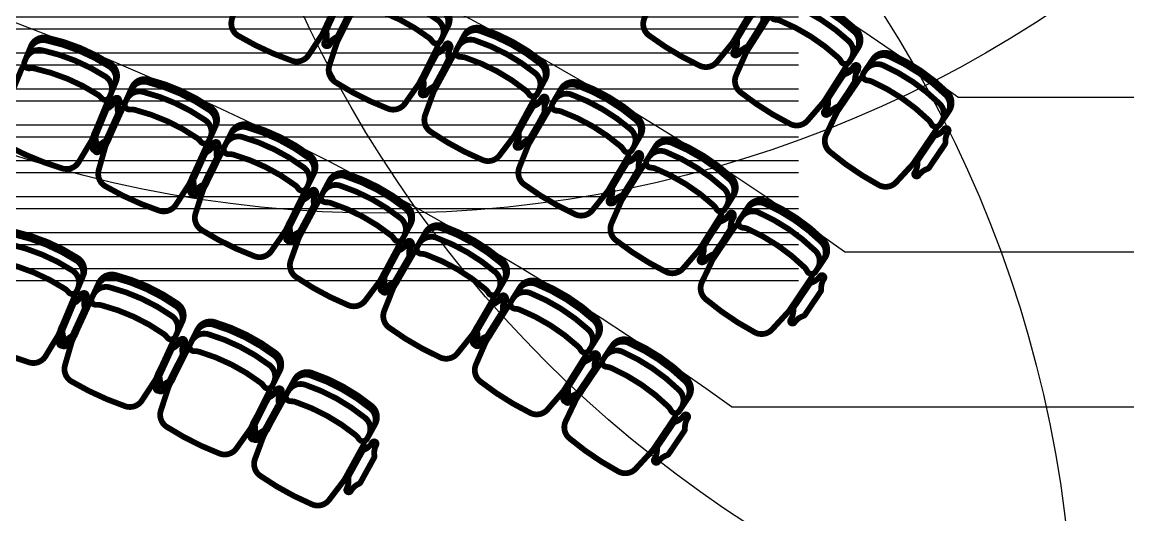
# Model space of a CAD drawing. Header units: metres. Extents: x -331 to 2982, y 362 to 2539.
# Drawn here: x 852.47 to 858.23, y 982.08 to 984.65 of the extents above; entities that cross this region are included whole.
import ezdxf

# ---------------------------------------------------------------- set-up
doc = ezdxf.new("R2010")
doc.units = ezdxf.units.M
doc.layers.add('Botoeira_antiga', color=74, linetype='Continuous', lineweight=30)
doc.layers.add('Pis', color=251, linetype='Continuous')
doc.layers.add('Renato', color=7, linetype='Continuous')

msp = doc.modelspace()

# ---------------------------------------------------------------- hatches: boundary and pattern name
at = {"layer": 'Renato'}
h = msp.add_hatch(dxfattribs=at)
h.set_pattern_fill('ANSI32', color=256, scale=0.5, angle=135)
h.set_pattern_definition([(180, (839.86678, 988.55278), (-1e-17, -0.1875), []), (180, (839.80428, 988.61528), (-1e-17, -0.1875), [])])
h.paths.add_polyline_path([(852.3668, 988.5528), (856.5168, 988.5528), (856.5168, 983.2157), (852.3668, 983.2157)])

# ---------------------------------------------------------------- linework, layer by layer
at = {"layer": 'Botoeira_antiga', "color": 150}
for centre in [(846.5303, 990.3236), (854.3559, 989.9535), (859.6478, 987.3417), (851.6545, 981.2873), (857.5323, 981.2429)]:
    msp.add_circle(centre, 6.3, dxfattribs=at)
at = {"layer": 'Pis'}
for p, q in [((857.3467, 984.2595), (858.893, 984.2595)), ((857.3467, 984.2595), (858.893, 984.2595)), ((856.7567, 983.4521), (858.893, 983.4521)), ((856.7567, 983.4521), (858.893, 983.4521)), ((856.1666, 982.6447), (858.898, 982.6447)), ((856.1666, 982.6447), (858.898, 982.6447))]:
    msp.add_line(p, q, dxfattribs=at)
at = {"layer": 'Pis', "const_width": 0.03}
for points in [[(854.1208, 984.7972, -0.149389), (854.1167, 984.7682), (854.0357, 984.5936, -0.03724), (854.0285, 984.5806), (853.961, 984.4783, -0.342214), (853.874, 984.4486, -0.051556), (853.5941, 984.5785, -0.342214), (853.5605, 984.664), (853.595, 984.7816, -0.03724), (853.6003, 984.7955), (853.6813, 984.9702, -0.149389), (853.7008, 984.992)], [(856.2825, 984.7441, -0.149389), (856.2755, 984.7157), (856.1771, 984.5502, -0.03724), (856.1686, 984.538), (856.091, 984.4431, -0.342214), (856.0014, 984.4225, -0.051556), (855.7362, 984.5802, -0.342214), (855.7116, 984.6688), (855.7579, 984.7822, -0.03724), (855.7645, 984.7955), (855.863, 984.961, -0.149389), (855.8846, 984.9807)], [(854.6566, 984.5664, 0.36261), (854.6348, 984.66, 0.08991), (854.3161, 984.8204, 0.36261), (854.2279, 984.7822)], [(854.6818, 984.6165, 0.36261), (854.6599, 984.7101, 0.08991), (854.3413, 984.8705, 0.36261), (854.2531, 984.8323)], [(856.8197, 984.5041, 0.36261), (856.8074, 984.5994, 0.08991), (856.5064, 984.791, 0.36261), (856.4148, 984.7618)], [(854.6333, 984.539, -0.149389), (854.6284, 984.5102), (854.5418, 984.3383, -0.03724), (854.5341, 984.3255), (854.4634, 984.2254, -0.342214), (854.3755, 984.1986, -0.051556), (854.0999, 984.3373, -0.342214), (854.0691, 984.4239), (854.1074, 984.5403, -0.03724), (854.113, 984.554), (854.1996, 984.726, -0.149389), (854.2198, 984.7472)], [(856.7896, 984.4568, 0.36261), (856.7773, 984.5521, 0.08991), (856.4763, 984.7437, 0.36261), (856.3847, 984.7145)], [(856.7637, 984.4319, -0.149389), (856.7559, 984.4037), (856.6525, 984.2413, -0.03724), (856.6436, 984.2294), (856.5632, 984.1369, -0.342214), (856.473, 984.119, -0.051556), (856.2128, 984.2847, -0.342214), (856.1908, 984.3739), (856.2405, 984.4859, -0.03724), (856.2475, 984.499), (856.3509, 984.6615, -0.149389), (856.3731, 984.6805)], [(855.1876, 984.3394, 0.36261), (855.1687, 984.4336, 0.08991), (854.8553, 984.6041, 0.36261), (854.7659, 984.5688)], [(852.9505, 984.327, 0.36261), (852.9217, 984.4187, 0.08991), (852.592, 984.5548, 0.36261), (852.5068, 984.5101)], [(855.1608, 984.2902, 0.36261), (855.1419, 984.3844, 0.08991), (854.8286, 984.5549, 0.36261), (854.7392, 984.5195)], [(852.9291, 984.2752, 0.36261), (852.9003, 984.3669, 0.08991), (852.5706, 984.5031, 0.36261), (852.4855, 984.4584)], [(855.1366, 984.2635, -0.149389), (855.1308, 984.2349), (855.0387, 984.0658, -0.03724), (855.0307, 984.0533), (854.9568, 983.9555, -0.342214), (854.8681, 983.9315, -0.051556), (854.5971, 984.0789, -0.342214), (854.569, 984.1665), (854.611, 984.2816, -0.03724), (854.6171, 984.2952), (854.7091, 984.4643, -0.149389), (854.73, 984.4848)], [(857.293, 984.175, 0.36261), (857.2835, 984.2707, 0.08991), (856.9885, 984.4712, 0.36261), (856.896, 984.4449)], [(852.9079, 984.2461, -0.149389), (852.9051, 984.217), (852.8316, 984.0391, -0.03724), (852.8249, 984.0258), (852.7619, 983.9207, -0.342214), (852.6762, 983.8874, -0.051556), (852.3911, 984.0051, -0.342214), (852.3539, 984.0892), (852.3833, 984.2081, -0.03724), (852.388, 984.2223), (852.4614, 984.4002, -0.149389), (852.48, 984.4228)], [(857.2615, 984.1287, 0.36261), (857.252, 984.2244, 0.08991), (856.957, 984.4249, 0.36261), (856.8645, 984.3985)], [(857.2348, 984.1046, -0.149389), (857.2262, 984.0767), (857.1179, 983.9174, -0.03724), (857.1087, 983.9058), (857.0255, 983.8158, -0.342214), (856.9349, 983.8006, -0.051556), (856.6797, 983.9741, -0.342214), (856.6604, 984.0639), (856.7135, 984.1744, -0.03724), (856.721, 984.1873), (856.8292, 984.3465, -0.149389), (856.852, 984.3648)], [(853.4706, 984.0974, 0.36261), (853.445, 984.19, 0.08991), (853.12, 984.3373, 0.36261), (853.0334, 984.2955)], [(855.6837, 984.0455, 0.36261), (855.6678, 984.1403, 0.08991), (855.36, 984.3207, 0.36261), (855.2696, 984.2882)], [(853.4475, 984.0464, 0.36261), (853.4218, 984.139, 0.08991), (853.0969, 984.2863, 0.36261), (853.0103, 984.2445)], [(855.6553, 983.9972, 0.36261), (855.6395, 984.092, 0.08991), (855.3317, 984.2724, 0.36261), (855.2412, 984.2399)], [(853.4253, 984.0181, -0.149389), (853.4215, 983.9891), (853.3421, 983.8137, -0.03724), (853.3349, 983.8007), (853.2684, 983.6978, -0.342214), (853.1816, 983.6674, -0.051556), (852.9006, 983.7947, -0.342214), (852.8663, 983.88), (852.8998, 983.9979, -0.03724), (852.9049, 984.0119), (852.9844, 984.1872, -0.149389), (853.0037, 984.2092)], [(855.6303, 983.9713, -0.149389), (855.6235, 983.9429), (855.5261, 983.7768, -0.03724), (855.5177, 983.7646), (855.4407, 983.6692, -0.342214), (855.3513, 983.6481, -0.051556), (855.0851, 983.8041, -0.342214), (855.0599, 983.8924), (855.1055, 984.0062, -0.03724), (855.112, 984.0196), (855.2094, 984.1857, -0.149389), (855.2309, 984.2055)], [(853.9825, 983.8496, 0.36261), (853.96, 983.9431, 0.08991), (853.6402, 984.1013, 0.36261), (853.5523, 984.0625)], [(853.9577, 983.7994, 0.36261), (853.9352, 983.8929, 0.08991), (853.6154, 984.0511, 0.36261), (853.5274, 984.0123)], [(856.1694, 983.7352, 0.36261), (856.1566, 983.8305, 0.08991), (855.8548, 984.0207, 0.36261), (855.7633, 983.9911)], [(853.9345, 983.7719, -0.149389), (853.9298, 983.743), (853.8444, 983.5705, -0.03724), (853.8368, 983.5577), (853.7668, 983.4571, -0.342214), (853.6791, 983.4297, -0.051556), (853.4025, 983.5665, -0.342214), (853.3711, 983.6528), (853.4086, 983.7695, -0.03724), (853.4142, 983.7833), (853.4996, 983.9559, -0.149389), (853.5196, 983.9772)], [(856.1396, 983.6878, 0.36261), (856.1268, 983.7831, 0.08991), (855.8249, 983.9733, 0.36261), (855.7335, 983.9437)], [(856.1137, 983.6628, -0.149389), (856.1061, 983.6346), (856.0034, 983.4717, -0.03724), (855.9946, 983.4597), (855.9146, 983.3669, -0.342214), (855.8245, 983.3486, -0.051556), (855.5635, 983.5131, -0.342214), (855.5411, 983.6022), (855.5903, 983.7144, -0.03724), (855.5973, 983.7276), (855.6999, 983.8905, -0.149389), (855.7221, 983.9096)], [(854.4855, 983.5839, 0.36261), (854.4661, 983.6781, 0.08991), (854.1519, 983.8471, 0.36261), (854.0627, 983.8113)], [(854.4589, 983.5346, 0.36261), (854.4396, 983.6288, 0.08991), (854.1254, 983.7977, 0.36261), (854.0362, 983.7619)], [(854.4349, 983.5079, -0.149389), (854.4291, 983.4792), (854.338, 983.3096, -0.03724), (854.33, 983.2971), (854.2565, 983.1989, -0.342214), (854.1679, 983.1745, -0.051556), (853.8962, 983.3206, -0.342214), (853.8678, 983.408), (853.9091, 983.5234, -0.03724), (853.9152, 983.5369), (854.0064, 983.7065, -0.149389), (854.0271, 983.7271)], [(856.6449, 983.4086, 0.36261), (856.6351, 983.5042, 0.08991), (856.3395, 983.7039, 0.36261), (856.2471, 983.6773)], [(856.6135, 983.3622, 0.36261), (856.6038, 983.4578, 0.08991), (856.3082, 983.6575, 0.36261), (856.2158, 983.6309)], [(854.9788, 983.3007, 0.36261), (854.9627, 983.3954, 0.08991), (854.6544, 983.575, 0.36261), (854.564, 983.5422)], [(856.5869, 983.338, -0.149389), (856.5783, 983.3101), (856.4705, 983.1505, -0.03724), (856.4613, 983.1388), (856.3784, 983.0486, -0.342214), (856.2878, 983.0332, -0.051556), (856.0322, 983.2059, -0.342214), (856.0126, 983.2957), (856.0654, 983.4063, -0.03724), (856.0728, 983.4192), (856.1806, 983.5788, -0.149389), (856.2033, 983.5971)], [(852.7578, 983.2631, 0.36261), (852.7294, 983.355, 0.08991), (852.4002, 983.4925, 0.36261), (852.3149, 983.4481)], [(852.7794, 983.3148, 0.36261), (852.751, 983.4067, 0.08991), (852.4218, 983.5442, 0.36261), (852.3365, 983.4998)], [(854.9506, 983.2522, 0.36261), (854.9345, 983.347, 0.08991), (854.6262, 983.5266, 0.36261), (854.5358, 983.4938)], [(854.9257, 983.2264, -0.149389), (854.919, 983.1979), (854.8221, 983.0315, -0.03724), (854.8137, 983.0193), (854.737, 982.9237, -0.342214), (854.6476, 982.9023, -0.051556), (854.381, 983.0575, -0.342214), (854.3555, 983.1458), (854.4008, 983.2597, -0.03724), (854.4073, 983.2731), (854.5042, 983.4394, -0.149389), (854.5256, 983.4593)], [(852.7364, 983.2342, -0.149389), (852.7335, 983.2051), (852.6593, 983.0274, -0.03724), (852.6526, 983.0142), (852.5891, 982.9094, -0.342214), (852.5033, 982.8764, -0.051556), (852.2187, 982.9953, -0.342214), (852.1818, 983.0795), (852.2117, 983.1983, -0.03724), (852.2164, 983.2124), (852.2906, 983.3901, -0.149389), (852.3093, 983.4126)], [(853.2961, 983.0764, 0.36261), (853.2711, 983.1692, 0.08991), (852.947, 983.3185, 0.36261), (852.8602, 983.2773)], [(853.2727, 983.0255, 0.36261), (853.2476, 983.1184, 0.08991), (852.9236, 983.2677, 0.36261), (852.8367, 983.2264)], [(855.462, 983.0002, 0.36261), (855.4491, 983.0954, 0.08991), (855.1471, 983.2853, 0.36261), (855.0556, 983.2556)], [(855.4322, 982.9527, 0.36261), (855.4193, 983.048, 0.08991), (855.1172, 983.2379, 0.36261), (855.0258, 983.2082)], [(853.2503, 982.9974, -0.149389), (853.2464, 982.9684), (853.1658, 982.7936, -0.03724), (853.1586, 982.7805), (853.0913, 982.6781, -0.342214), (853.0044, 982.6482, -0.051556), (852.7242, 982.7774, -0.342214), (852.6904, 982.8628), (852.7246, 982.9805, -0.03724), (852.7298, 982.9944), (852.8104, 983.1693, -0.149389), (852.8299, 983.1911)], [(855.4063, 982.9277, -0.149389), (855.3987, 982.8995), (855.2962, 982.7365, -0.03724), (855.2874, 982.7245), (855.2075, 982.6316, -0.342214), (855.1174, 982.6132, -0.051556), (854.8563, 982.7774, -0.342214), (854.8338, 982.8665), (854.8829, 982.9788, -0.03724), (854.8899, 982.992), (854.9923, 983.155, -0.149389), (855.0144, 983.1741)], [(853.8035, 982.8188, 0.36261), (853.7818, 982.9125, 0.08991), (853.4634, 983.0734, 0.36261), (853.3751, 983.0353)], [(853.7782, 982.7688, 0.36261), (853.7565, 982.8625, 0.08991), (853.4381, 983.0234, 0.36261), (853.3498, 982.9853)], [(855.9343, 982.6828, 0.36261), (855.9247, 982.7785, 0.08991), (855.6292, 982.9785, 0.36261), (855.5368, 982.952)], [(853.7549, 982.7415, -0.149389), (853.7499, 982.7127), (853.663, 982.5409, -0.03724), (853.6554, 982.5281), (853.5845, 982.4282, -0.342214), (853.4965, 982.4015, -0.051556), (853.2212, 982.5406, -0.342214), (853.1905, 982.6273), (853.2289, 982.7436, -0.03724), (853.2346, 982.7574), (853.3215, 982.9292, -0.149389), (853.3417, 982.9503)], [(855.9029, 982.6364, 0.36261), (855.8932, 982.7321, 0.08991), (855.5978, 982.9321, 0.36261), (855.5054, 982.9056)], [(855.8762, 982.6123, -0.149389), (855.8676, 982.5844), (855.7597, 982.4249, -0.03724), (855.7505, 982.4133), (855.6674, 982.3231, -0.342214), (855.5768, 982.3078, -0.051556), (855.3214, 982.4808, -0.342214), (855.3019, 982.5706), (855.3548, 982.6812, -0.03724), (855.3622, 982.6941), (855.4702, 982.8535, -0.149389), (855.4929, 982.8718)], [(854.3008, 982.5424, 0.36261), (854.2825, 982.6368, 0.08991), (853.9701, 982.8091, 0.36261), (853.8805, 982.7743)], [(854.2737, 982.4934, 0.36261), (854.2554, 982.5878, 0.08991), (853.943, 982.7601, 0.36261), (853.8534, 982.7252)], [(854.2494, 982.4669, -0.149389), (854.2434, 982.4383), (854.1504, 982.2697, -0.03724), (854.1422, 982.2573), (854.0678, 982.1599, -0.342214), (853.9789, 982.1365, -0.051556), (853.7088, 982.2855, -0.342214), (853.6812, 982.3731), (853.7239, 982.488, -0.03724), (853.7301, 982.5016), (853.8231, 982.6702, -0.149389), (853.844, 982.6905)]]:
    msp.add_lwpolyline(points, format="xyb", dxfattribs=at)
for points in [[(854.2699, 984.7287, -0.08991), (854.5886, 984.5683, -0.086278), (854.6061, 984.5495, 0.57735), (854.6494, 984.552), (854.6886, 984.6299, 0.36261), (854.6667, 984.7235, 0.08991), (854.348, 984.8839, 0.36261), (854.2598, 984.8456), (854.2206, 984.7678, 0.57735), (854.2444, 984.7316, -0.086278)], [(854.1058, 984.5712, 0.164851), (854.115, 984.5802), (854.1798, 984.7089, 0.164851), (854.1816, 984.7216, -0.162089), (854.1891, 984.7775, 1), (854.1668, 984.7887, -0.162089), (854.1264, 984.7494, 0.164851), (854.1172, 984.7404), (854.0525, 984.6116, 0.164851), (854.0507, 984.5989, -0.162089), (854.0431, 984.5431, 1), (854.0655, 984.5318, -0.162089)], [(854.055, 984.6113), (854.1156, 984.742, -0.164851), (854.1245, 984.7513, 0.162089), (854.1636, 984.7919, -1), (854.1863, 984.7814, 0.162089), (854.1805, 984.7254, -0.164851), (854.1791, 984.7126), (854.1185, 984.5819, -0.164851), (854.1096, 984.5726, 0.162089), (854.0705, 984.532, -1), (854.0479, 984.5425, 0.162089), (854.0536, 984.5985, -0.164851)], [(856.4211, 984.657, -0.08991), (856.7221, 984.4655, -0.086278), (856.7377, 984.4451, 0.57735), (856.781, 984.4432), (856.8278, 984.5167, 0.36261), (856.8154, 984.6121, 0.08991), (856.5144, 984.8036, 0.36261), (856.4228, 984.7744), (856.376, 984.7009, 0.57735), (856.396, 984.6625, -0.086278)], [(856.2421, 984.5168, 0.164851), (856.2521, 984.5248), (856.3295, 984.6464, 0.164851), (856.3325, 984.6589, -0.162089), (856.3456, 984.7137, 1), (856.3245, 984.7271, -0.162089), (856.2804, 984.692, 0.164851), (856.2704, 984.684), (856.1931, 984.5624, 0.164851), (856.19, 984.5499, -0.162089), (856.1769, 984.4951, 1), (856.198, 984.4817, -0.162089)], [(856.1981, 984.5659), (856.2717, 984.6897, -0.164851), (856.2815, 984.6981, 0.162089), (856.3245, 984.7345, -1), (856.346, 984.7217, 0.162089), (856.3346, 984.6665, -0.164851), (856.3319, 984.654), (856.2582, 984.5301, -0.164851), (856.2485, 984.5218, 0.162089), (856.2054, 984.4854, -1), (856.1839, 984.4981, 0.162089), (856.1954, 984.5533, -0.164851)], [(854.7795, 984.4647, -0.08991), (855.0929, 984.2942, -0.086278), (855.1098, 984.2749, 0.57735), (855.1531, 984.276), (855.1947, 984.3525, 0.36261), (855.1759, 984.4468, 0.08991), (854.8625, 984.6173, 0.36261), (854.7731, 984.5819), (854.7315, 984.5054, 0.57735), (854.7541, 984.4684, -0.086278)], [(852.5314, 984.4081, -0.08991), (852.8611, 984.2719, -0.086278), (852.88, 984.2546, 0.57735), (852.923, 984.2603), (852.9562, 984.3408, 0.36261), (852.9274, 984.4325, 0.08991), (852.5977, 984.5687, 0.36261), (852.5126, 984.524), (852.4793, 984.4435, 0.57735), (852.5057, 984.4091, -0.086278)], [(854.6105, 984.3125, 0.164851), (854.6199, 984.3212), (854.6888, 984.4478, 0.164851), (854.6909, 984.4605, -0.162089), (854.7003, 984.516, 1), (854.6783, 984.528, -0.162089), (854.6367, 984.49, 0.164851), (854.6273, 984.4813), (854.5584, 984.3547, 0.164851), (854.5562, 984.342, -0.162089), (854.5469, 984.2864, 1), (854.5688, 984.2745, -0.162089)], [(854.5616, 984.3554), (854.6264, 984.4841, -0.164851), (854.6355, 984.4931, 0.162089), (854.6759, 984.5325, -1), (854.6982, 984.5212, 0.162089), (854.6907, 984.4654, -0.164851), (854.6889, 984.4526), (854.6241, 984.3239, -0.164851), (854.615, 984.3149, 0.162089), (854.5746, 984.2756, -1), (854.5523, 984.2868, 0.162089), (854.5598, 984.3427, -0.164851)], [(856.8992, 984.34, -0.08991), (857.1943, 984.1394, -0.086278), (857.2093, 984.1185, 0.57735), (857.2525, 984.1153), (857.3014, 984.1874, 0.36261), (857.292, 984.2831, 0.08991), (856.9969, 984.4836, 0.36261), (856.9045, 984.4573), (856.8555, 984.3852, 0.57735), (856.8743, 984.3462, -0.086278)], [(856.7161, 984.2052, 0.164851), (856.7263, 984.2129), (856.8073, 984.3321, 0.164851), (856.8107, 984.3445, -0.162089), (856.8255, 984.3989, 1), (856.8048, 984.4129, -0.162089), (856.7597, 984.3792, 0.164851), (856.7494, 984.3715), (856.6684, 984.2523, 0.164851), (856.665, 984.2399, -0.162089), (856.6502, 984.1855, 1), (856.6709, 984.1714, -0.162089)], [(856.6739, 984.2564), (856.7513, 984.3779, -0.164851), (856.7613, 984.386, 0.162089), (856.8054, 984.4211, -1), (856.8265, 984.4076, 0.162089), (856.8134, 984.3528, -0.164851), (856.8104, 984.3404), (856.733, 984.2188, -0.164851), (856.723, 984.2107, 0.162089), (856.6789, 984.1756, -1), (856.6578, 984.1891, 0.162089), (856.6709, 984.2439, -0.164851)], [(853.0545, 984.1927, -0.08991), (853.3794, 984.0454, -0.086278), (853.3978, 984.0274, 0.57735), (853.4409, 984.0317), (853.4768, 984.1111, 0.36261), (853.4512, 984.2037, 0.08991), (853.1262, 984.351, 0.36261), (853.0396, 984.3092), (853.0037, 984.2298, 0.57735), (853.0289, 984.1946, -0.086278)], [(855.2798, 984.1838, -0.08991), (855.5875, 984.0034, -0.086278), (855.6039, 983.9835, 0.57735), (855.6472, 983.9833), (855.6912, 984.0584, 0.36261), (855.6754, 984.1533, 0.08991), (855.3676, 984.3337, 0.36261), (855.2771, 984.3012), (855.2331, 984.226, 0.57735), (855.2545, 984.1884, -0.086278)], [(852.897, 984.0287, 0.164851), (852.9058, 984.038), (852.9652, 984.1693, 0.164851), (852.9665, 984.1821, -0.162089), (852.9718, 984.2382, 1), (852.949, 984.2485, -0.162089), (852.9103, 984.2076, 0.164851), (852.9015, 984.1982), (852.842, 984.0669, 0.164851), (852.8407, 984.0542, -0.162089), (852.8355, 983.998, 1), (852.8583, 983.9877, -0.162089)], [(852.8501, 984.0576), (852.9051, 984.1908, -0.164851), (852.9136, 984.2005, 0.162089), (852.9509, 984.2427, -1), (852.974, 984.2332, 0.162089), (852.9706, 984.1769, -0.164851), (852.9698, 984.1641), (852.9148, 984.0309, -0.164851), (852.9064, 984.0213, 0.162089), (852.869, 983.979, -1), (852.8459, 983.9886, 0.162089), (852.8493, 984.0448, -0.164851)], [(855.106, 984.0371, 0.164851), (855.1157, 984.0455), (855.1885, 984.1698, 0.164851), (855.1911, 984.1824, -0.162089), (855.2022, 984.2377, 1), (855.1807, 984.2503, -0.162089), (855.1379, 984.2136, 0.164851), (855.1282, 984.2052), (855.0553, 984.0809, 0.164851), (855.0527, 984.0683, -0.162089), (855.0416, 984.0131, 1), (855.0632, 984.0004, -0.162089)], [(855.0591, 984.0823), (855.128, 984.2089, -0.164851), (855.1374, 984.2176, 0.162089), (855.179, 984.2556, -1), (855.201, 984.2436, 0.162089), (855.1916, 984.1881, -0.164851), (855.1895, 984.1754), (855.1206, 984.0488, -0.164851), (855.1112, 984.0401, 0.162089), (855.0695, 984.0021, -1), (855.0476, 984.014, 0.162089), (855.0569, 984.0696, -0.164851)], [(853.5698, 983.959, -0.08991), (853.8896, 983.8008, -0.086278), (853.9073, 983.7822, 0.57735), (853.9505, 983.7849), (853.9892, 983.8631, 0.36261), (853.9667, 983.9565, 0.08991), (853.6469, 984.1147, 0.36261), (853.5589, 984.0759), (853.5203, 983.9978, 0.57735), (853.5443, 983.9618, -0.086278)], [(857.1398, 983.9318), (857.2208, 984.051, -0.164851), (857.2311, 984.0588, 0.162089), (857.2762, 984.0925, -1), (857.2969, 984.0784, 0.162089), (857.2821, 984.024, -0.164851), (857.2787, 984.0117), (857.1977, 983.8925, -0.164851), (857.1875, 983.8847, 0.162089), (857.1423, 983.851, -1), (857.1216, 983.8651, 0.162089), (857.1364, 983.9195, -0.164851)], [(853.4069, 983.8004, 0.164851), (853.4159, 983.8095), (853.4799, 983.9386, 0.164851), (853.4816, 983.9513, -0.162089), (853.4887, 984.0073, 1), (853.4663, 984.0183, -0.162089), (853.4262, 983.9787, 0.164851), (853.4171, 983.9697), (853.3532, 983.8405, 0.164851), (853.3515, 983.8278, -0.162089), (853.3444, 983.7719, 1), (853.3668, 983.7608, -0.162089)], [(853.3612, 983.8316), (853.4207, 983.9629, -0.164851), (853.4294, 983.9723, 0.162089), (853.4682, 984.0132, -1), (853.4909, 984.0029, 0.162089), (853.4857, 983.9468, -0.164851), (853.4844, 983.934), (853.4249, 983.8027, -0.164851), (853.4162, 983.7934, 0.162089), (853.3774, 983.7524, -1), (853.3547, 983.7627, 0.162089), (853.3599, 983.8189, -0.164851)], [(855.7702, 983.8864, -0.08991), (856.072, 983.6962, -0.086278), (856.0877, 983.6759, 0.57735), (856.131, 983.6742), (856.1774, 983.7479, 0.36261), (856.1646, 983.8432, 0.08991), (855.8628, 984.0334, 0.36261), (855.7713, 984.0038), (855.7249, 983.93, 0.57735), (855.7451, 983.8917, -0.086278)], [(855.5918, 983.7453, 0.164851), (855.6018, 983.7534), (855.6786, 983.8753, 0.164851), (855.6816, 983.8878, -0.162089), (855.6944, 983.9427, 1), (855.6733, 983.956, -0.162089), (855.6293, 983.9207, 0.164851), (855.6193, 983.9126), (855.5425, 983.7907, 0.164851), (855.5395, 983.7782, -0.162089), (855.5267, 983.7233, 1), (855.5478, 983.71, -0.162089)], [(855.547, 983.7926), (855.6199, 983.917, -0.164851), (855.6296, 983.9254, 0.162089), (855.6724, 983.962, -1), (855.694, 983.9494, 0.162089), (855.6829, 983.8941, -0.164851), (855.6803, 983.8816), (855.6074, 983.7572, -0.164851), (855.5977, 983.7488, 0.162089), (855.5549, 983.7122, -1), (855.5333, 983.7248, 0.162089), (855.5444, 983.7801, -0.164851)], [(854.0767, 983.7073, -0.08991), (854.391, 983.5383, -0.086278), (854.408, 983.5191, 0.57735), (854.4513, 983.5204), (854.4926, 983.5971, 0.36261), (854.4732, 983.6913, 0.08991), (854.159, 983.8603, 0.36261), (854.0698, 983.8245), (854.0285, 983.7477, 0.57735), (854.0513, 983.7109, -0.086278)], [(853.9085, 983.5543, 0.164851), (853.9179, 983.563), (853.9861, 983.6899, 0.164851), (853.9882, 983.7026, -0.162089), (853.9973, 983.7582, 1), (853.9753, 983.7701, -0.162089), (853.9338, 983.7318, 0.164851), (853.9245, 983.7231), (853.8562, 983.5962, 0.164851), (853.8541, 983.5835, -0.162089), (853.845, 983.5279, 1), (853.867, 983.516, -0.162089)], [(853.8641, 983.5877), (853.928, 983.7169, -0.164851), (853.9371, 983.726, 0.162089), (853.9772, 983.7656, -1), (853.9996, 983.7545, 0.162089), (853.9924, 983.6986, -0.164851), (853.9907, 983.6859), (853.9268, 983.5567, -0.164851), (853.9177, 983.5476, 0.162089), (853.8776, 983.508, -1), (853.8552, 983.5191, 0.162089), (853.8624, 983.575, -0.164851)], [(856.2507, 983.5724, -0.08991), (856.5463, 983.3727, -0.086278), (856.5613, 983.3519, 0.57735), (856.6045, 983.3488), (856.6533, 983.421, 0.36261), (856.6435, 983.5167, 0.08991), (856.3479, 983.7164, 0.36261), (856.2555, 983.6897), (856.2068, 983.6175, 0.57735), (856.2257, 983.5786, -0.086278)], [(856.0678, 983.4371, 0.164851), (856.0781, 983.4449), (856.1587, 983.5643, 0.164851), (856.1621, 983.5767, -0.162089), (856.1767, 983.6311, 1), (856.156, 983.6451, -0.162089), (856.111, 983.6112, 0.164851), (856.1007, 983.6035), (856.0201, 983.4841, 0.164851), (856.0167, 983.4717, -0.162089), (856.0021, 983.4172, 1), (856.0228, 983.4032, -0.162089)], [(856.0248, 983.4869), (856.1016, 983.6088, -0.164851), (856.1116, 983.6169, 0.162089), (856.1555, 983.6522, -1), (856.1767, 983.6389, 0.162089), (856.1638, 983.584, -0.164851), (856.1608, 983.5715), (856.084, 983.4496, -0.164851), (856.0741, 983.4415, 0.162089), (856.0301, 983.4062, -1), (856.009, 983.4195, 0.162089), (856.0218, 983.4744, -0.164851)], [(852.3606, 983.3977, -0.08991), (852.6898, 983.2602, -0.086278), (852.7086, 983.2427, 0.57735), (852.7516, 983.2483), (852.7852, 983.3287, 0.36261), (852.7567, 983.4205, 0.08991), (852.4275, 983.558, 0.36261), (852.3422, 983.5137), (852.3086, 983.4333, 0.57735), (852.3349, 983.3988, -0.086278)], [(854.5745, 983.4378, -0.08991), (854.8828, 983.2583, -0.086278), (854.8992, 983.2385, 0.57735), (854.9425, 983.2383), (854.9864, 983.3136, 0.36261), (854.9703, 983.4084, 0.08991), (854.662, 983.5879, 0.36261), (854.5716, 983.5552), (854.5277, 983.4799, 0.57735), (854.5492, 983.4423, -0.086278)], [(854.4012, 983.2906, 0.164851), (854.4108, 983.299), (854.4834, 983.4236, 0.164851), (854.4859, 983.4361, -0.162089), (854.4969, 983.4914, 1), (854.4753, 983.504, -0.162089), (854.4326, 983.4672, 0.164851), (854.4229, 983.4588), (854.3504, 983.3342, 0.164851), (854.3478, 983.3217, -0.162089), (854.3369, 983.2664, 1), (854.3585, 983.2538, -0.162089)], [(854.3582, 983.3262), (854.4265, 983.4531, -0.164851), (854.4359, 983.4619, 0.162089), (854.4773, 983.5001, -1), (854.4993, 983.4883, 0.162089), (854.4903, 983.4326, -0.164851), (854.4881, 983.42), (854.4199, 983.2931, -0.164851), (854.4105, 983.2843, 0.162089), (854.3691, 983.2461, -1), (854.347, 983.2579, 0.162089), (854.3561, 983.3135, -0.164851)], [(852.8806, 983.1744, -0.08991), (853.2046, 983.0251, -0.086278), (853.2228, 983.0069, 0.57735), (853.2659, 983.0109), (853.3024, 983.0901, 0.36261), (853.2773, 983.1829, 0.08991), (852.9533, 983.3322, 0.36261), (852.8665, 983.2909), (852.83, 983.2118, 0.57735), (852.855, 983.1764, -0.086278)], [(856.4924, 983.165), (856.5731, 983.2844, -0.164851), (856.5833, 983.2922, 0.162089), (856.6283, 983.326, -1), (856.649, 983.312, 0.162089), (856.6344, 983.2576, -0.164851), (856.6311, 983.2452), (856.5504, 983.1258, -0.164851), (856.5402, 983.118, 0.162089), (856.4951, 983.0842, -1), (856.4744, 983.0982, 0.162089), (856.489, 983.1526, -0.164851)], [(855.0626, 983.1509, -0.08991), (855.3646, 982.961, -0.086278), (855.3803, 982.9407, 0.57735), (855.4236, 982.9391), (855.47, 983.0129, 0.36261), (855.4571, 983.1081, 0.08991), (855.1551, 983.298, 0.36261), (855.0636, 983.2683), (855.0172, 983.1946, 0.57735), (855.0374, 983.1563, -0.086278)], [(852.7221, 983.0113, 0.164851), (852.7309, 983.0206), (852.7912, 983.1515, 0.164851), (852.7926, 983.1643, -0.162089), (852.7982, 983.2204, 1), (852.7755, 983.2308, -0.162089), (852.7365, 983.1901, 0.164851), (852.7276, 983.1808), (852.6673, 983.0499, 0.164851), (852.666, 983.0371, -0.162089), (852.6604, 982.9811, 1), (852.6831, 982.9706, -0.162089)], [(852.6779, 983.0459), (852.7334, 983.1789, -0.164851), (852.7419, 983.1885, 0.162089), (852.7794, 983.2306, -1), (852.8025, 983.221, 0.162089), (852.7989, 983.1647, -0.164851), (852.798, 983.1519), (852.7425, 983.019, -0.164851), (852.734, 983.0093, 0.162089), (852.6965, 982.9672, -1), (852.6734, 982.9769, 0.162089), (852.677, 983.0331, -0.164851)], [(854.8843, 983.0097, 0.164851), (854.8943, 983.0178), (854.971, 983.1398, 0.164851), (854.974, 983.1523, -0.162089), (854.9868, 983.2072, 1), (854.9656, 983.2205, -0.162089), (854.9217, 983.1852, 0.164851), (854.9117, 983.1771), (854.835, 983.0551, 0.164851), (854.832, 983.0426, -0.162089), (854.8192, 982.9877, 1), (854.8404, 982.9744, -0.162089)], [(854.8429, 983.0474), (854.9154, 983.1719, -0.164851), (854.9251, 983.1804, 0.162089), (854.9678, 983.2172, -1), (854.9894, 983.2046, 0.162089), (854.9785, 983.1493, -0.164851), (854.9759, 983.1367), (854.9034, 983.0122, -0.164851), (854.8937, 983.0037, 0.162089), (854.851, 982.9669, -1), (854.8294, 982.9795, 0.162089), (854.8404, 983.0348, -0.164851)], [(853.3918, 982.9317, -0.08991), (853.7102, 982.7708, -0.086278), (853.7277, 982.752, 0.57735), (853.771, 982.7544), (853.8103, 982.8322, 0.36261), (853.7886, 982.9259, 0.08991), (853.4702, 983.0868, 0.36261), (853.3819, 983.0487), (853.3426, 982.9709, 0.57735), (853.3663, 982.9347, -0.086278)], [(853.2275, 982.7745, 0.164851), (853.2366, 982.7835), (853.3016, 982.9121, 0.164851), (853.3034, 982.9248, -0.162089), (853.3111, 982.9807, 1), (853.2888, 982.9919, -0.162089), (853.2483, 982.9527, 0.164851), (853.2392, 982.9437), (853.1742, 982.8151, 0.164851), (853.1724, 982.8023, -0.162089), (853.1647, 982.7465, 1), (853.187, 982.7352, -0.162089)], [(853.185, 982.8114), (853.2453, 982.9423, -0.164851), (853.2541, 982.9516, 0.162089), (853.2931, 982.9923, -1), (853.3158, 982.9818, 0.162089), (853.3102, 982.9257, -0.164851), (853.3089, 982.913), (853.2486, 982.7821, -0.164851), (853.2398, 982.7728, 0.162089), (853.2008, 982.7321, -1), (853.1781, 982.7425, 0.162089), (853.1837, 982.7986, -0.164851)], [(855.5402, 982.8471, -0.08991), (855.8357, 982.647, -0.086278), (855.8507, 982.6262, 0.57735), (855.8939, 982.6231), (855.9427, 982.6953, 0.36261), (855.9331, 982.7909, 0.08991), (855.6377, 982.9909, 0.36261), (855.5453, 982.9644), (855.4964, 982.8922, 0.57735), (855.5153, 982.8533, -0.086278)], [(855.3573, 982.712, 0.164851), (855.3675, 982.7197), (855.4483, 982.839, 0.164851), (855.4517, 982.8514, -0.162089), (855.4664, 982.9059, 1), (855.4457, 982.9199, -0.162089), (855.4006, 982.8861, 0.164851), (855.3904, 982.8783), (855.3096, 982.759, 0.164851), (855.3061, 982.7466, -0.162089), (855.2915, 982.6922, 1), (855.3122, 982.6781, -0.162089)], [(855.3176, 982.7517), (855.3943, 982.8737, -0.164851), (855.4042, 982.8818, 0.162089), (855.4482, 982.9171, -1), (855.4693, 982.9038, 0.162089), (855.4565, 982.8489, -0.164851), (855.4535, 982.8364), (855.3768, 982.7144, -0.164851), (855.3669, 982.7063, 0.162089), (855.323, 982.671, -1), (855.3018, 982.6843, 0.162089), (855.3146, 982.7392, -0.164851)], [(853.8934, 982.6701, -0.08991), (854.2058, 982.4978, -0.086278), (854.2226, 982.4784, 0.57735), (854.2659, 982.4793), (854.308, 982.5556, 0.36261), (854.2897, 982.65, 0.08991), (853.9773, 982.8223, 0.36261), (853.8877, 982.7874), (853.8456, 982.7111, 0.57735), (853.868, 982.674, -0.086278)], [(853.6829, 982.558), (853.7479, 982.6866, -0.164851), (853.757, 982.6956, 0.162089), (853.7975, 982.7348, -1), (853.8198, 982.7236, 0.162089), (853.8122, 982.6677, -0.164851), (853.8104, 982.655), (853.7454, 982.5264, -0.164851), (853.7362, 982.5174, 0.162089), (853.6958, 982.4781, -1), (853.6734, 982.4894, 0.162089), (853.6811, 982.5453, -0.164851)], [(853.7235, 982.5189, 0.164851), (853.733, 982.5276), (853.8026, 982.6538, 0.164851), (853.8049, 982.6664, -0.162089), (853.8145, 982.722, 1), (853.7926, 982.734, -0.162089), (853.7508, 982.6963, 0.164851), (853.7413, 982.6876), (853.6717, 982.5614, 0.164851), (853.6694, 982.5488, -0.162089), (853.6598, 982.4932, 1), (853.6817, 982.4812, -0.162089)], [(855.7815, 982.4394), (855.8623, 982.5587, -0.164851), (855.8726, 982.5665, 0.162089), (855.9177, 982.6003, -1), (855.9384, 982.5863, 0.162089), (855.9237, 982.5319, -0.164851), (855.9203, 982.5195), (855.8395, 982.4001, -0.164851), (855.8293, 982.3924, 0.162089), (855.7842, 982.3586, -1), (855.7635, 982.3726, 0.162089), (855.7781, 982.427, -0.164851)], [(854.1708, 982.2861), (854.2404, 982.4123, -0.164851), (854.2499, 982.4209, 0.162089), (854.2917, 982.4587, -1), (854.3136, 982.4466, 0.162089), (854.304, 982.3911, -0.164851), (854.3017, 982.3785), (854.2321, 982.2523, -0.164851), (854.2226, 982.2436, 0.162089), (854.1808, 982.2059, -1), (854.1589, 982.2179, 0.162089), (854.1685, 982.2735, -0.164851)]]:
    msp.add_lwpolyline(points, format="xyb", close=True, dxfattribs=at)
at = {"layer": 'Pis'}
for centre, radius, start, end in [((846.6602, 969.3964), 18.3061, 54.28398, 91.14949), ((846.6602, 969.3964), 18.3061, 54.28398, 91.14949), ((846.6593, 969.3945), 17.3082, 54.3107, 91.21273), ((846.6593, 969.3945), 17.3082, 54.3107, 91.21273), ((846.6635, 969.4027), 16.2991, 54.33485, 91.09929), ((846.6635, 969.4027), 16.2991, 54.33485, 91.09929)]:
    msp.add_arc(centre, radius, start, end, dxfattribs=at)

doc.saveas('drawing.dxf')
